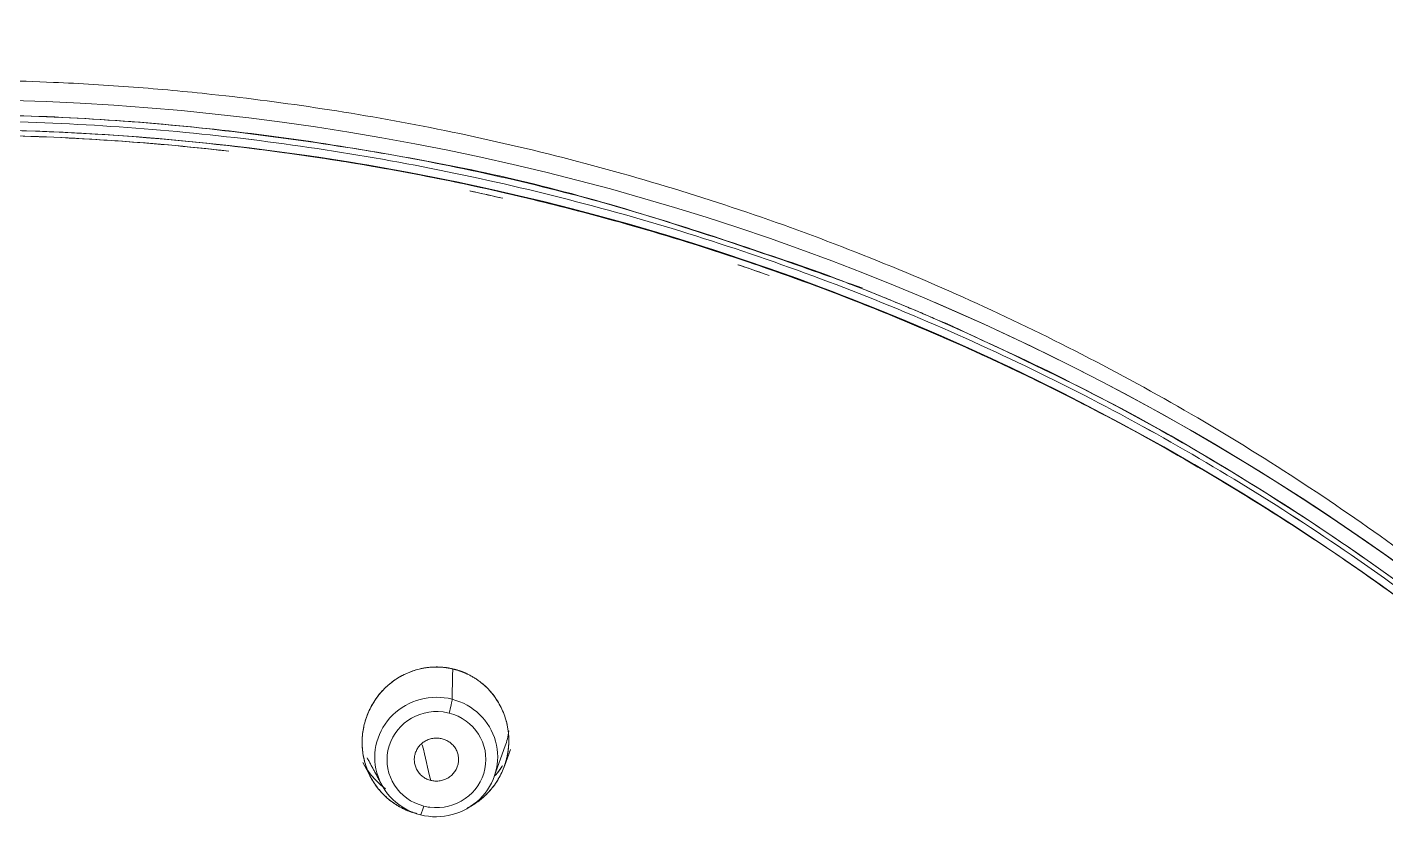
# Model space of a CAD drawing. Extents: x 6453 to 7582, y 0 to 827.
# Drawn here: x 6962.02 to 6995.77, y 535.85 to 555.93 of the extents above; entities that cross this region are included whole.
import ezdxf

# ---------------------------------------------------------------- set-up
doc = ezdxf.new("R2010")
doc.units = 0
doc.header["$LTSCALE"] = 30
doc.header["$MEASUREMENT"] = 0
doc.linetypes.add('HIDDEN2', pattern=[4.7625, 3.175, -1.5875])
doc.layers.add('1', color=7, linetype='CONTINUOUS')
doc.layers.add('2', color=1, linetype='HIDDEN2')

msp = doc.modelspace()

# ---------------------------------------------------------------- linework, layer by layer
at = {"layer": '1', "color": 7, "linetype": 'Continuous', "lineweight": 18}
for p, q in [((6973.624, 537.329), (6973.897, 538.09)), ((6973.875, 537.584), (6974.024, 538.001)), ((6973.875, 537.584), (6974.024, 538.001)), ((6970.357, 537.677), (6970.566, 537.293)), ((6970.357, 537.677), (6970.566, 537.293))]:
    msp.add_line(p, q, dxfattribs=at)
for centre, major_axis, ratio, start_param, end_param in [((6959.952, 496.519), (-59.628, 0), 0.953717, 3.141593, 6.283185), ((6959.952, 496.519), (-59.628, 0), 0.953717, 3.141593, 6.274276), ((6959.952, 496.762), (59.234, 0), 0.953717, 1.451049, 1.553454), ((6959.952, 496.762), (59.234, 0), 0.953717, 1.452324, 1.548829), ((6959.952, 496.762), (59.234, 0), 0.953717, 1.335545, 1.348406), ((6959.952, 496.762), (59.234, 0), 0.953717, 1.334208, 1.348063), ((6959.952, 496.762), (59.234, 0), 0.953717, 1.218766, 1.23143), ((6959.952, 496.762), (59.234, 0), 0.953717, 1.217464, 1.231028), ((6972.183, 537.811), (-1.522, -0.117), 0.971655, 4.376912, 7.518505), ((6972.183, 537.811), (-1.522, -0.117), 0.971655, 1.235319, 4.376912)]:
    msp.add_ellipse(centre, major_axis=major_axis, ratio=ratio, start_param=start_param, end_param=end_param, dxfattribs=at)
at = {"layer": '1', "color": 7, "linetype": 'Continuous', "lineweight": 13}
for centre, major_axis, ratio, start_param, end_param in [((6972.188, 537.747), (-1.224, -0.094), 0.971655, 4.503552, 7.518505), ((6972.188, 537.747), (-1.224, -0.094), 0.971655, 4.376912, 4.503552), ((6972.5, 538.972), (-0.074, -0.291), 0.077828, 1.344979, 2.819125), ((6972.188, 537.747), (-1.224, -0.094), 0.971655, 1.36196, 4.376912), ((6971.866, 536.664), (-0.074, -0.291), 0.077828, 6.154018, 7.628164), ((6972.188, 537.747), (-1.224, -0.094), 0.971655, 1.235319, 1.36196)]:
    msp.add_ellipse(centre, major_axis=major_axis, ratio=ratio, start_param=start_param, end_param=end_param, dxfattribs=at)
at = {"layer": '1', "color": 7, "linetype": 'Continuous', "lineweight": 18}
for points, knots in [([(6962.419, 439.668), (6962.999, 439.691), (6964.676, 439.78), (6967.443, 440.04), (6970.703, 440.52), (6973.93, 441.172), (6977.115, 441.992), (6980.248, 442.979), (6983.318, 444.129), (6986.318, 445.439), (6989.237, 446.905), (6992.067, 448.523), (6994.799, 450.287), (6997.425, 452.192), (6999.937, 454.232), (7002.327, 456.402), (7004.588, 458.694), (7006.713, 461.101), (7008.695, 463.617), (7010.529, 466.233), (7012.208, 468.942), (7013.729, 471.735), (7015.085, 474.604), (7016.274, 477.54), (7017.291, 480.534), (7018.133, 483.576), (7018.799, 486.659), (7019.284, 489.772), (7019.59, 492.905), (7019.713, 496.05), (7019.655, 499.196), (7019.414, 502.335), (7018.993, 505.456), (7018.391, 508.55), (7017.612, 511.608), (7016.657, 514.62), (7015.53, 517.578), (7014.233, 520.471), (7012.77, 523.292), (7011.147, 526.031), (7009.368, 528.681), (7007.439, 531.234), (7005.364, 533.681), (7003.152, 536.015), (7000.807, 538.229), (6998.339, 540.316), (6995.753, 542.27), (6993.058, 544.085), (6990.263, 545.755), (6987.375, 547.276), (6984.403, 548.643), (6981.357, 549.85), (6978.245, 550.896), (6975.078, 551.776), (6971.865, 552.489), (6968.616, 553.031), (6965.34, 553.401), (6962.047, 553.598), (6958.749, 553.622), (6955.453, 553.471), (6952.172, 553.148), (6948.914, 552.652), (6945.69, 551.986), (6942.51, 551.151), (6939.382, 550.149), (6936.317, 548.985), (6933.324, 547.661), (6930.413, 546.181), (6927.591, 544.551), (6924.868, 542.774), (6922.252, 540.857), (6919.75, 538.805), (6917.371, 536.624), (6915.122, 534.322), (6913.01, 531.904), (6911.04, 529.379), (6909.22, 526.755), (6907.554, 524.038), (6906.048, 521.238), (6904.706, 518.363), (6903.532, 515.422), (6902.531, 512.423), (6901.704, 509.377), (6901.055, 506.291), (6900.585, 503.176), (6900.295, 500.041), (6900.188, 496.896), (6900.263, 493.75), (6900.519, 490.612), (6900.956, 487.493), (6901.573, 484.402), (6902.368, 481.348), (6903.339, 478.34), (6904.481, 475.388), (6905.793, 472.5), (6907.27, 469.686), (6908.907, 466.954), (6910.699, 464.313), (6912.642, 461.769), (6914.729, 459.332), (6916.953, 457.008), (6919.309, 454.805), (6921.788, 452.73), (6924.384, 450.788), (6927.088, 448.985), (6929.892, 447.328), (6932.788, 445.82), (6935.766, 444.468), (6938.818, 443.274), (6941.935, 442.243), (6945.107, 441.377), (6948.323, 440.68), (6951.575, 440.153), (6954.634, 439.822), (6956.606, 439.702), (6957.484, 439.668)], [0, 0, 0, 0, 0.004702, 0.013606, 0.022511, 0.031416, 0.040321, 0.049226, 0.058131, 0.067035, 0.07594, 0.084844, 0.093748, 0.102652, 0.111556, 0.120459, 0.129362, 0.138265, 0.147168, 0.15607, 0.164972, 0.173874, 0.182775, 0.191676, 0.200577, 0.209478, 0.218378, 0.227279, 0.236179, 0.245079, 0.253978, 0.262878, 0.271778, 0.280678, 0.289578, 0.298478, 0.307379, 0.316279, 0.32518, 0.334081, 0.342982, 0.351884, 0.360785, 0.369687, 0.37859, 0.387493, 0.396396, 0.405299, 0.414202, 0.423106, 0.43201, 0.440914, 0.449818, 0.458723, 0.467628, 0.476532, 0.485437, 0.494342, 0.503247, 0.512152, 0.521057, 0.529962, 0.538867, 0.547772, 0.556677, 0.565582, 0.574486, 0.583391, 0.592295, 0.601199, 0.610103, 0.619007, 0.62791, 0.636813, 0.645716, 0.654619, 0.663521, 0.672423, 0.681325, 0.690226, 0.699127, 0.708028, 0.716929, 0.725829, 0.734729, 0.743629, 0.752529, 0.761429, 0.770329, 0.779229, 0.788129, 0.797029, 0.805929, 0.814829, 0.82373, 0.832631, 0.841532, 0.850433, 0.859334, 0.868236, 0.877138, 0.886041, 0.894944, 0.903847, 0.91275, 0.921653, 0.930557, 0.939461, 0.948365, 0.95727, 0.966174, 0.975079, 0.983983, 0.992888, 1, 1, 1, 1]), ([(6995.778, 451.033), (6996.33, 451.416), (6997.748, 452.443), (6999.935, 454.234), (7002.327, 456.401), (7004.588, 458.694), (7006.713, 461.101), (7008.695, 463.617), (7010.529, 466.233), (7012.208, 468.942), (7013.729, 471.735), (7015.085, 474.604), (7016.274, 477.54), (7017.291, 480.534), (7018.133, 483.576), (7018.799, 486.659), (7019.284, 489.772), (7019.59, 492.905), (7019.713, 496.05), (7019.655, 499.196), (7019.414, 502.335), (7018.993, 505.456), (7018.391, 508.55), (7017.612, 511.608), (7016.657, 514.62), (7015.53, 517.578), (7014.233, 520.471), (7012.77, 523.292), (7011.147, 526.031), (7009.368, 528.681), (7007.439, 531.234), (7005.364, 533.681), (7003.152, 536.015), (7000.807, 538.229), (6998.339, 540.316), (6995.753, 542.27), (6993.058, 544.085), (6990.263, 545.755), (6987.375, 547.276), (6984.403, 548.643), (6981.357, 549.85), (6978.245, 550.896), (6975.078, 551.776), (6971.865, 552.489), (6968.616, 553.031), (6965.34, 553.401), (6962.047, 553.598), (6958.749, 553.622), (6955.453, 553.471), (6952.172, 553.148), (6948.914, 552.652), (6945.69, 551.986), (6942.51, 551.151), (6939.382, 550.149), (6936.317, 548.985), (6933.324, 547.661), (6930.413, 546.181), (6927.591, 544.551), (6924.868, 542.774), (6922.252, 540.857), (6919.75, 538.805), (6917.371, 536.624), (6915.122, 534.322), (6913.01, 531.904), (6911.04, 529.379), (6909.22, 526.755), (6907.554, 524.038), (6906.048, 521.238), (6904.706, 518.363), (6903.532, 515.422), (6902.531, 512.423), (6901.704, 509.377), (6901.055, 506.291), (6900.585, 503.176), (6900.295, 500.041), (6900.188, 496.896), (6900.263, 493.75), (6900.519, 490.612), (6900.956, 487.493), (6901.573, 484.402), (6902.368, 481.348), (6903.339, 478.34), (6904.481, 475.388), (6905.793, 472.5), (6907.27, 469.686), (6908.907, 466.954), (6910.699, 464.313), (6912.642, 461.769), (6914.729, 459.332), (6916.954, 457.009), (6919.307, 454.804), (6921.793, 452.736), (6923.685, 451.284), (6924.774, 450.56), (6924.962, 450.437)], [0, 0, 0, 0, 0.006833, 0.017845, 0.028856, 0.039868, 0.050878, 0.061889, 0.072899, 0.083908, 0.094918, 0.105926, 0.116935, 0.127943, 0.138951, 0.149959, 0.160966, 0.171973, 0.18298, 0.193987, 0.204994, 0.216001, 0.227008, 0.238016, 0.249023, 0.26003, 0.271038, 0.282046, 0.293055, 0.304063, 0.315072, 0.326082, 0.337091, 0.348102, 0.359112, 0.370123, 0.381134, 0.392146, 0.403157, 0.414169, 0.425182, 0.436194, 0.447207, 0.45822, 0.469233, 0.480246, 0.491259, 0.502272, 0.513286, 0.524299, 0.535313, 0.546326, 0.557339, 0.568352, 0.579365, 0.590378, 0.601391, 0.612403, 0.623416, 0.634428, 0.645439, 0.656451, 0.667462, 0.678472, 0.689483, 0.700493, 0.711502, 0.722512, 0.73352, 0.744529, 0.755537, 0.766545, 0.777553, 0.78856, 0.799567, 0.810574, 0.821581, 0.832588, 0.843595, 0.854602, 0.865609, 0.876617, 0.887624, 0.898632, 0.90964, 0.920649, 0.931657, 0.942666, 0.953676, 0.964686, 0.975696, 0.986706, 0.997717, 1, 1, 1, 1]), ([(6971.699, 536.407), (6971.692, 536.409), (6971.678, 536.413), (6971.657, 536.419), (6971.635, 536.425), (6971.614, 536.431), (6971.593, 536.438), (6971.573, 536.444), (6971.552, 536.452), (6971.531, 536.459), (6971.511, 536.467), (6971.49, 536.474), (6971.47, 536.483), (6971.45, 536.491), (6971.429, 536.499), (6971.409, 536.508), (6971.389, 536.517), (6971.349, 536.536), (6971.291, 536.566), (6971.214, 536.61), (6971.14, 536.658), (6971.044, 536.726), (6970.931, 536.821), (6970.807, 536.946), (6970.696, 537.082), (6970.599, 537.228), (6970.516, 537.384), (6970.449, 537.548), (6970.397, 537.719), (6970.361, 537.895), (6970.343, 538.075), (6970.341, 538.256), (6970.358, 538.437), (6970.393, 538.617), (6970.446, 538.795), (6970.516, 538.969), (6970.604, 539.136), (6970.709, 539.294), (6970.829, 539.441), (6970.948, 539.56), (6971.06, 539.654), (6971.159, 539.727), (6971.28, 539.804), (6971.424, 539.879), (6971.591, 539.947), (6971.762, 539.997), (6971.907, 540.025), (6972.024, 540.039), (6972.111, 540.044), (6972.199, 540.046), (6972.27, 540.044), (6972.325, 540.04), (6972.364, 540.037), (6972.402, 540.032), (6972.441, 540.027), (6972.479, 540.022), (6972.517, 540.015), (6972.554, 540.007), (6972.592, 539.999), (6972.617, 539.993), (6972.629, 539.99)], [0, 0, 0, 0, 0.003832, 0.007659, 0.011482, 0.015301, 0.019117, 0.02293, 0.026741, 0.030552, 0.034362, 0.038172, 0.041982, 0.045794, 0.049608, 0.053425, 0.057245, 0.061069, 0.076388, 0.091687, 0.107011, 0.122399, 0.153103, 0.183869, 0.214388, 0.244797, 0.275288, 0.306027, 0.337137, 0.368385, 0.399838, 0.431112, 0.462506, 0.494324, 0.526566, 0.558918, 0.591682, 0.624537, 0.657395, 0.690264, 0.711704, 0.733113, 0.754591, 0.785957, 0.817331, 0.848126, 0.878863, 0.894072, 0.90926, 0.924459, 0.939704, 0.946437, 0.953155, 0.959861, 0.966558, 0.973248, 0.979935, 0.98662, 0.993308, 1, 1, 1, 1]), ([(6971.699, 536.407), (6971.692, 536.409), (6971.678, 536.413), (6971.657, 536.419), (6971.635, 536.425), (6971.614, 536.431), (6971.593, 536.438), (6971.573, 536.444), (6971.552, 536.452), (6971.531, 536.459), (6971.511, 536.467), (6971.49, 536.474), (6971.47, 536.483), (6971.45, 536.491), (6971.429, 536.499), (6971.409, 536.508), (6971.389, 536.517), (6971.349, 536.536), (6971.291, 536.566), (6971.214, 536.61), (6971.14, 536.658), (6971.044, 536.726), (6970.931, 536.821), (6970.807, 536.946), (6970.696, 537.082), (6970.599, 537.228), (6970.516, 537.384), (6970.449, 537.548), (6970.397, 537.719), (6970.361, 537.895), (6970.343, 538.075), (6970.341, 538.256), (6970.358, 538.437), (6970.393, 538.617), (6970.446, 538.795), (6970.516, 538.969), (6970.604, 539.136), (6970.709, 539.294), (6970.829, 539.441), (6970.948, 539.56), (6971.06, 539.654), (6971.159, 539.727), (6971.28, 539.804), (6971.424, 539.879), (6971.591, 539.947), (6971.762, 539.997), (6971.907, 540.025), (6972.024, 540.039), (6972.111, 540.044), (6972.199, 540.046), (6972.27, 540.044), (6972.325, 540.04), (6972.364, 540.037), (6972.402, 540.032), (6972.441, 540.027), (6972.479, 540.022), (6972.517, 540.015), (6972.554, 540.007), (6972.592, 539.999), (6972.617, 539.993), (6972.629, 539.99)], [0, 0, 0, 0, 0.003832, 0.007659, 0.011482, 0.015301, 0.019117, 0.02293, 0.026741, 0.030552, 0.034362, 0.038172, 0.041982, 0.045794, 0.049608, 0.053425, 0.057245, 0.061069, 0.076388, 0.091687, 0.107011, 0.122399, 0.153103, 0.183869, 0.214388, 0.244797, 0.275288, 0.306027, 0.337137, 0.368385, 0.399838, 0.431112, 0.462506, 0.494324, 0.526566, 0.558918, 0.591682, 0.624537, 0.657395, 0.690264, 0.711704, 0.733113, 0.754591, 0.785957, 0.817331, 0.848126, 0.878863, 0.894072, 0.90926, 0.924459, 0.939704, 0.946437, 0.953155, 0.959861, 0.966558, 0.973248, 0.979935, 0.98662, 0.993308, 1, 1, 1, 1]), ([(6972.629, 539.99), (6972.622, 539.992), (6972.608, 539.995), (6972.587, 540), (6972.566, 540.005), (6972.545, 540.009), (6972.524, 540.013), (6972.502, 540.017), (6972.481, 540.021), (6972.459, 540.025), (6972.438, 540.028), (6972.416, 540.031), (6972.361, 540.037), (6972.273, 540.045), (6972.138, 540.047), (6971.992, 540.037), (6971.835, 540.013), (6971.679, 539.975), (6971.524, 539.922), (6971.372, 539.854), (6971.225, 539.771), (6971.085, 539.675), (6970.957, 539.568), (6970.834, 539.446), (6970.722, 539.311), (6970.621, 539.163), (6970.557, 539.049), (6970.52, 538.972), (6970.497, 538.92), (6970.459, 538.829), (6970.416, 538.701), (6970.378, 538.545), (6970.351, 538.374), (6970.34, 538.191), (6970.347, 538.017), (6970.368, 537.854), (6970.402, 537.698), (6970.453, 537.537), (6970.514, 537.391), (6970.585, 537.253), (6970.669, 537.12), (6970.768, 536.992), (6970.877, 536.873), (6970.994, 536.766), (6971.098, 536.686), (6971.186, 536.628), (6971.255, 536.586), (6971.326, 536.548), (6971.387, 536.518), (6971.436, 536.497), (6971.473, 536.481), (6971.51, 536.467), (6971.548, 536.453), (6971.585, 536.44), (6971.623, 536.428), (6971.661, 536.417), (6971.686, 536.411), (6971.699, 536.407)], [0, 0, 0, 0, 0.003742, 0.007491, 0.011248, 0.015013, 0.018785, 0.022566, 0.026354, 0.03015, 0.033954, 0.037766, 0.041586, 0.062723, 0.083971, 0.111411, 0.139031, 0.166554, 0.194879, 0.22389, 0.253429, 0.282253, 0.312214, 0.339825, 0.372298, 0.403111, 0.432851, 0.44017, 0.447506, 0.46223, 0.491749, 0.517515, 0.54576, 0.581551, 0.612792, 0.636262, 0.667271, 0.696155, 0.724037, 0.749496, 0.777424, 0.805881, 0.833971, 0.8615, 0.888397, 0.902474, 0.916551, 0.930628, 0.944707, 0.951691, 0.958653, 0.965595, 0.972517, 0.979418, 0.986298, 0.993159, 1, 1, 1, 1]), ([(6972.629, 539.99), (6972.622, 539.992), (6972.608, 539.995), (6972.587, 540), (6972.566, 540.005), (6972.545, 540.009), (6972.524, 540.013), (6972.502, 540.017), (6972.481, 540.021), (6972.459, 540.025), (6972.438, 540.028), (6972.416, 540.031), (6972.361, 540.037), (6972.273, 540.045), (6972.138, 540.047), (6971.992, 540.037), (6971.835, 540.013), (6971.679, 539.975), (6971.524, 539.922), (6971.372, 539.854), (6971.225, 539.771), (6971.085, 539.675), (6970.957, 539.568), (6970.834, 539.446), (6970.722, 539.311), (6970.621, 539.163), (6970.557, 539.049), (6970.52, 538.972), (6970.497, 538.92), (6970.459, 538.829), (6970.416, 538.701), (6970.378, 538.545), (6970.351, 538.374), (6970.34, 538.191), (6970.347, 538.017), (6970.368, 537.854), (6970.402, 537.698), (6970.453, 537.537), (6970.514, 537.391), (6970.585, 537.253), (6970.669, 537.12), (6970.768, 536.992), (6970.877, 536.873), (6970.994, 536.766), (6971.098, 536.686), (6971.186, 536.628), (6971.255, 536.586), (6971.326, 536.548), (6971.387, 536.518), (6971.436, 536.497), (6971.473, 536.481), (6971.51, 536.467), (6971.548, 536.453), (6971.585, 536.44), (6971.623, 536.428), (6971.661, 536.417), (6971.686, 536.411), (6971.699, 536.407)], [0, 0, 0, 0, 0.003742, 0.007491, 0.011248, 0.015013, 0.018785, 0.022566, 0.026354, 0.03015, 0.033954, 0.037766, 0.041586, 0.062723, 0.083971, 0.111411, 0.139031, 0.166554, 0.194879, 0.22389, 0.253429, 0.282253, 0.312214, 0.339825, 0.372298, 0.403111, 0.432851, 0.44017, 0.447506, 0.46223, 0.491749, 0.517515, 0.54576, 0.581551, 0.612792, 0.636262, 0.667271, 0.696155, 0.724037, 0.749496, 0.777424, 0.805881, 0.833971, 0.8615, 0.888397, 0.902474, 0.916551, 0.930628, 0.944707, 0.951691, 0.958653, 0.965595, 0.972517, 0.979418, 0.986298, 0.993159, 1, 1, 1, 1]), ([(6972.629, 539.99), (6972.636, 539.988), (6972.65, 539.984), (6972.671, 539.979), (6972.692, 539.972), (6972.713, 539.966), (6972.734, 539.96), (6972.755, 539.953), (6972.776, 539.946), (6972.796, 539.938), (6972.817, 539.931), (6972.837, 539.923), (6972.858, 539.915), (6972.878, 539.906), (6972.898, 539.898), (6972.918, 539.889), (6972.938, 539.879), (6972.979, 539.86), (6973.039, 539.83), (6973.116, 539.785), (6973.192, 539.737), (6973.291, 539.666), (6973.408, 539.567), (6973.537, 539.433), (6973.652, 539.286), (6973.785, 539.073), (6973.911, 538.786), (6973.975, 538.481), (6973.988, 538.234), (6973.98, 538.048), (6973.954, 537.863), (6973.911, 537.683), (6973.849, 537.509), (6973.772, 537.344), (6973.681, 537.188), (6973.577, 537.044), (6973.462, 536.912), (6973.335, 536.793), (6973.197, 536.686), (6973.078, 536.61), (6973.005, 536.57), (6972.983, 536.559)], [0, 0, 0, 0, 0.004931, 0.00986, 0.014789, 0.019719, 0.024649, 0.029581, 0.034516, 0.039453, 0.044394, 0.049339, 0.054289, 0.059245, 0.064207, 0.069176, 0.074153, 0.079138, 0.099406, 0.119625, 0.139841, 0.160097, 0.201933, 0.243638, 0.285637, 0.328353, 0.413126, 0.4964, 0.53794, 0.579794, 0.622055, 0.663666, 0.704886, 0.746402, 0.78675, 0.826595, 0.865662, 0.904639, 0.943901, 0.983307, 1, 1, 1, 1]), ([(6972.629, 539.99), (6972.636, 539.988), (6972.65, 539.984), (6972.671, 539.979), (6972.692, 539.972), (6972.713, 539.966), (6972.734, 539.96), (6972.755, 539.953), (6972.776, 539.946), (6972.796, 539.938), (6972.817, 539.931), (6972.837, 539.923), (6972.858, 539.915), (6972.878, 539.906), (6972.898, 539.898), (6972.918, 539.889), (6972.938, 539.879), (6972.979, 539.86), (6973.039, 539.83), (6973.116, 539.785), (6973.192, 539.737), (6973.291, 539.666), (6973.408, 539.567), (6973.537, 539.433), (6973.652, 539.286), (6973.785, 539.073), (6973.911, 538.786), (6973.975, 538.481), (6973.988, 538.234), (6973.98, 538.048), (6973.954, 537.863), (6973.911, 537.683), (6973.849, 537.509), (6973.772, 537.344), (6973.681, 537.188), (6973.577, 537.044), (6973.462, 536.912), (6973.335, 536.793), (6973.197, 536.686), (6973.078, 536.61), (6973.005, 536.57), (6972.983, 536.559)], [0, 0, 0, 0, 0.004931, 0.00986, 0.014789, 0.019719, 0.024649, 0.029581, 0.034516, 0.039453, 0.044394, 0.049339, 0.054289, 0.059245, 0.064207, 0.069176, 0.074153, 0.079138, 0.099406, 0.119625, 0.139841, 0.160097, 0.201933, 0.243638, 0.285637, 0.328353, 0.413126, 0.4964, 0.53794, 0.579794, 0.622055, 0.663666, 0.704886, 0.746402, 0.78675, 0.826595, 0.865662, 0.904639, 0.943901, 0.983307, 1, 1, 1, 1]), ([(6972.956, 536.544), (6972.987, 536.56), (6973.064, 536.601), (6973.185, 536.678), (6973.32, 536.781), (6973.453, 536.903), (6973.569, 537.035), (6973.677, 537.181), (6973.776, 537.347), (6973.845, 537.501), (6973.887, 537.616), (6973.906, 537.679), (6973.921, 537.73), (6973.937, 537.792), (6973.953, 537.869), (6973.966, 537.948), (6973.974, 538.008), (6973.977, 538.04), (6973.979, 538.062), (6973.982, 538.095), (6973.986, 538.169), (6973.986, 538.283), (6973.977, 538.406), (6973.962, 538.519), (6973.939, 538.639), (6973.9, 538.787), (6973.836, 538.957), (6973.752, 539.129), (6973.651, 539.288), (6973.534, 539.436), (6973.407, 539.568), (6973.29, 539.666), (6973.192, 539.737), (6973.116, 539.785), (6973.038, 539.83), (6972.973, 539.863), (6972.922, 539.887), (6972.886, 539.903), (6972.85, 539.918), (6972.814, 539.932), (6972.777, 539.945), (6972.74, 539.958), (6972.703, 539.969), (6972.666, 539.98), (6972.642, 539.987), (6972.629, 539.99)], [0, 0, 0, 0, 0.023357, 0.058478, 0.095785, 0.13698, 0.178951, 0.213181, 0.258576, 0.308037, 0.326401, 0.340736, 0.351673, 0.362438, 0.383577, 0.404138, 0.416089, 0.424055, 0.426232, 0.430678, 0.446472, 0.475852, 0.50688, 0.52959, 0.551819, 0.589354, 0.632103, 0.673958, 0.717696, 0.758691, 0.800184, 0.841032, 0.861193, 0.881328, 0.901438, 0.921525, 0.930368, 0.93918, 0.947961, 0.956711, 0.96543, 0.974118, 0.982776, 0.991403, 1, 1, 1, 1]), ([(6972.956, 536.544), (6972.987, 536.56), (6973.064, 536.601), (6973.185, 536.678), (6973.32, 536.781), (6973.453, 536.903), (6973.569, 537.035), (6973.677, 537.181), (6973.776, 537.347), (6973.845, 537.501), (6973.887, 537.616), (6973.906, 537.679), (6973.921, 537.73), (6973.937, 537.792), (6973.953, 537.869), (6973.966, 537.948), (6973.974, 538.008), (6973.977, 538.04), (6973.979, 538.062), (6973.982, 538.095), (6973.986, 538.169), (6973.986, 538.283), (6973.977, 538.406), (6973.962, 538.519), (6973.939, 538.639), (6973.9, 538.787), (6973.836, 538.957), (6973.752, 539.129), (6973.651, 539.288), (6973.534, 539.436), (6973.407, 539.568), (6973.29, 539.666), (6973.192, 539.737), (6973.116, 539.785), (6973.038, 539.83), (6972.973, 539.863), (6972.922, 539.887), (6972.886, 539.903), (6972.85, 539.918), (6972.814, 539.932), (6972.777, 539.945), (6972.74, 539.958), (6972.703, 539.969), (6972.666, 539.98), (6972.642, 539.987), (6972.629, 539.99)], [0, 0, 0, 0, 0.023357, 0.058478, 0.095785, 0.13698, 0.178951, 0.213181, 0.258576, 0.308037, 0.326401, 0.340736, 0.351673, 0.362438, 0.383577, 0.404138, 0.416089, 0.424055, 0.426232, 0.430678, 0.446472, 0.475852, 0.50688, 0.52959, 0.551819, 0.589354, 0.632103, 0.673958, 0.717696, 0.758691, 0.800184, 0.841032, 0.861193, 0.881328, 0.901438, 0.921525, 0.930368, 0.93918, 0.947961, 0.956711, 0.96543, 0.974118, 0.982776, 0.991403, 1, 1, 1, 1]), ([(6973.99, 538.463), (6973.98, 538.395), (6973.967, 538.328), (6973.935, 538.204), (6973.917, 538.146), (6973.897, 538.09)], [0, 0, 0, 0, 0.536113, 0.536113, 1, 1, 1, 1]), ([(6973.647, 537.35), (6973.667, 537.373), (6973.729, 537.449), (6973.787, 537.531), (6973.824, 537.59), (6973.826, 537.593)], [0, 0, 0, 0, 0.30608, 0.965553, 1, 1, 1, 1]), ([(6973.821, 537.585), (6973.815, 537.576), (6973.786, 537.531), (6973.755, 537.486), (6973.728, 537.451)], [0, 0, 0, 0, 0.189615, 1, 1, 1, 1]), ([(6973.821, 537.585), (6973.815, 537.576), (6973.786, 537.531), (6973.755, 537.486), (6973.728, 537.451)], [0, 0, 0, 0, 0.189615, 1, 1, 1, 1]), ([(6970.446, 537.53), (6970.468, 537.496), (6970.529, 537.409), (6970.636, 537.279), (6970.772, 537.143), (6970.871, 537.062), (6970.923, 537.024)], [0, 0, 0, 0, 0.176835, 0.451831, 0.725787, 1, 1, 1, 1]), ([(6970.446, 537.53), (6970.468, 537.496), (6970.529, 537.409), (6970.636, 537.279), (6970.772, 537.143), (6970.871, 537.062), (6970.923, 537.024)], [0, 0, 0, 0, 0.176835, 0.451831, 0.725787, 1, 1, 1, 1]), ([(6973.647, 537.35), (6973.667, 537.373), (6973.693, 537.404), (6973.717, 537.436), (6973.722, 537.443)], [0, 0, 0, 0, 0.772623, 1, 1, 1, 1])]:
    msp.add_open_spline(points, degree=3, knots=knots, dxfattribs=at)
for points, weights, knots in [([(7019.58, 496.519), (7019.58, 553.388), (6959.952, 553.388), (6900.323, 553.388), (6900.323, 496.519)], [1, 0.707106781187, 1, 0.707106781187, 1], [0, 0, 0, 0.5, 0.5, 1, 1, 1]), ([(7019.58, 496.519), (7019.58, 553.388), (6959.952, 553.388), (6900.852, 553.388), (6900.326, 497.026)], [1, 0.707106781187, 1, 0.708948655878, 0.996339416072], [0, 0, 0, 0.501577, 0.501577, 1, 1, 1]), ([(6972.046, 537.23), (6971.515, 537.366), (6971.657, 537.883), (6971.799, 538.4), (6972.33, 538.264)], [1, 0.707106781191, 1, 0.707106781191, 1], [0, 0, 0, 0.5, 0.5, 1, 1, 1]), ([(6972.33, 538.264), (6972.862, 538.129), (6972.72, 537.612), (6972.578, 537.095), (6972.046, 537.23)], [1, 0.707106781183, 1, 0.707106781183, 1], [0, 0, 0, 0.5, 0.5, 1, 1, 1])]:
    msp.add_rational_spline(points, weights, degree=2, knots=knots, dxfattribs=at)
at = {"layer": '1', "color": 7, "linetype": 'Continuous', "lineweight": 13}
for points, degree in [([(6972.593, 539.992), (6972.577, 539.246)], 1), ([(6972.046, 537.23), (6971.977, 537.524), (6971.907, 537.818), (6971.837, 538.112)], 3)]:
    msp.add_open_spline(points, degree=degree, dxfattribs=at)
at = {"layer": '1', "color": 7, "linetype": 'Continuous', "lineweight": 18}
for points, degree in [([(6970.468, 537.789), (6970.832, 537.116)], 1), ([(6970.626, 537.295), (6970.59, 537.335), (6970.556, 537.376), (6970.524, 537.419)], 3), ([(6970.626, 537.295), (6970.59, 537.335), (6970.556, 537.376), (6970.524, 537.419)], 3), ([(6970.923, 537.024), (6970.896, 537.045), (6970.869, 537.065), (6970.843, 537.087)], 3), ([(6970.923, 537.024), (6970.896, 537.045), (6970.869, 537.065), (6970.843, 537.087)], 3)]:
    msp.add_open_spline(points, degree=degree, dxfattribs=at)
at = {"layer": '2', "color": 7, "linetype": 'Continuous', "lineweight": 18}
for end_param in [4.712389, 4.289418]:
    msp.add_ellipse((6959.952, 496.914), major_axis=(-59.996, 0), ratio=0.953717, start_param=2.930106, end_param=end_param, dxfattribs=at)
at = {"layer": '2', "color": 7, "linetype": 'Continuous', "lineweight": 13}
msp.add_ellipse((6959.952, 496.822), major_axis=(59.697, 0), ratio=0.953717, start_param=1.147825, end_param=1.200953, dxfattribs=at)
at = {"layer": '2', "color": 7, "linetype": 'Continuous', "lineweight": 18}
for points, knots in [([(7019.789, 500.995), (7019.718, 501.986), (7019.513, 504.043), (7019.018, 507.152), (7018.329, 510.314), (7017.454, 513.44), (7016.398, 516.52), (7015.16, 519.545), (7013.745, 522.505), (7012.154, 525.39), (7010.391, 528.193), (7008.457, 530.906), (7006.349, 533.529), (7004.151, 535.962), (7001.889, 538.202), (6999.595, 540.249), (6997.195, 542.177), (6994.696, 543.98), (6992.106, 545.655), (6989.431, 547.196), (6986.682, 548.598), (6983.867, 549.859), (6980.999, 550.975), (6978.091, 551.941), (6975.163, 552.756), (6972.251, 553.415), (6969.403, 553.918), (6966.881, 554.246), (6964.652, 554.45), (6962.432, 554.583), (6960.861, 554.617), (6959.952, 554.617)], [0, 0, 0, 0, 0.034187, 0.071218, 0.108335, 0.145544, 0.182846, 0.220249, 0.257758, 0.295383, 0.333134, 0.371027, 0.409194, 0.447875, 0.482652, 0.517432, 0.552208, 0.586973, 0.621721, 0.656439, 0.691114, 0.725722, 0.760226, 0.794566, 0.82863, 0.862183, 0.894634, 0.925537, 0.947362, 0.969579, 1, 1, 1, 1]), ([(7018.494, 509.491), (7018.431, 509.763), (7018.113, 511.085), (7017.454, 513.44), (7016.398, 516.52), (7015.16, 519.545), (7013.745, 522.505), (7012.154, 525.39), (7010.391, 528.193), (7008.457, 530.906), (7006.349, 533.529), (7004.151, 535.962), (7001.889, 538.202), (6999.595, 540.249), (6997.195, 542.177), (6994.696, 543.98), (6992.106, 545.655), (6989.431, 547.196), (6986.682, 548.598), (6983.867, 549.859), (6980.999, 550.975), (6978.091, 551.941), (6975.163, 552.756), (6972.251, 553.415), (6969.403, 553.918), (6966.881, 554.246), (6964.652, 554.45), (6962.432, 554.583), (6960.861, 554.617), (6959.952, 554.617)], [0, 0, 0, 0, 0.010647, 0.051932, 0.093322, 0.134822, 0.17644, 0.218187, 0.260075, 0.302119, 0.344467, 0.387386, 0.425973, 0.464563, 0.503149, 0.541723, 0.580278, 0.6188, 0.657273, 0.695672, 0.733957, 0.77206, 0.809856, 0.847084, 0.883091, 0.917379, 0.941595, 0.966247, 1, 1, 1, 1])]:
    msp.add_open_spline(points, degree=3, knots=knots, dxfattribs=at)
for points, weights, knots in [([(7019.501, 500.826), (7016.991, 534.77), (6984.455, 548.738), (6983.009, 549.359), (6981.53, 549.906), (6927.32, 569.95), (6904.88, 518.796), (6901.202, 510.411), (6900.444, 501.351)], [0.925008169637, 0.825553196241, 1, 0.999647191397, 1, 0.716378052159, 1, 0.939059780537, 0.904307311186], [0, 0, 0, 0.343999, 0.343999, 0.358407, 0.358407, 0.886526, 0.886526, 1, 1, 1]), ([(6981.53, 549.906), (6927.32, 569.95), (6904.88, 518.796), (6901.688, 511.52), (6900.691, 503.69)], [1, 0.716378052159, 1, 0.946687935418, 0.913417875706], [0, 0, 0, 0.841773, 0.841773, 1, 1, 1])]:
    msp.add_rational_spline(points, weights, degree=2, knots=knots, dxfattribs=at)
msp.add_rational_spline([(7018.327, 508.734), (7012.006, 536.911), (6984.455, 548.738)], [0.90378125968, 0.84822794332, 1], degree=2, dxfattribs=at)

doc.saveas('drawing.dxf')
